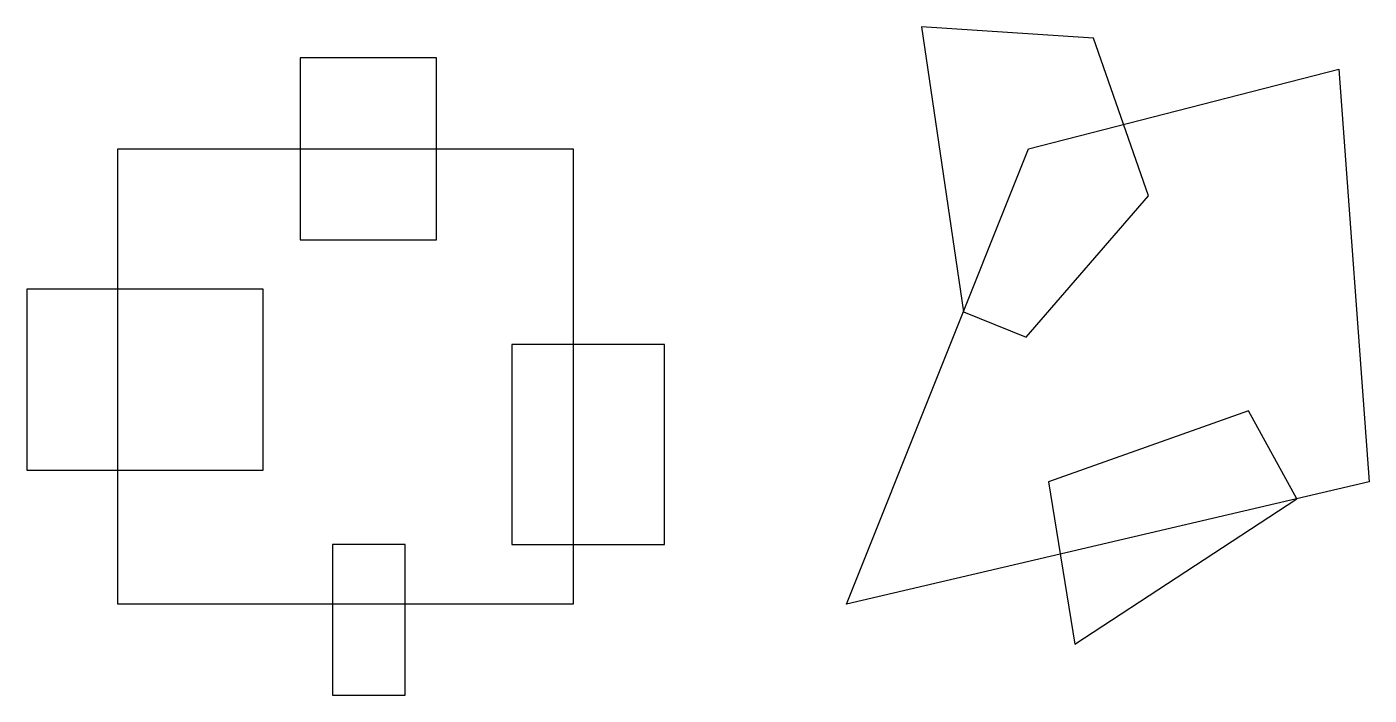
# Model space of a CAD drawing. Header units: metres. Extents: x -10 to 137, y -10 to 63.
import ezdxf

# ---------------------------------------------------------------- set-up
doc = ezdxf.new("R2010")
doc.units = ezdxf.units.M
for name, color, linetype in [('TOP-CUT-OUTSIDE--18MM', 230, 'CONTINUOUS'), ('TOP-POCKET-INSIDE--10MM', 60, 'CONTINUOUS'), ('TOP-POCKET-INSIDE--7MM', 4, 'CONTINUOUS')]:
    doc.layers.add(name, color=color, linetype=linetype)

msp = doc.modelspace()

# ---------------------------------------------------------------- linework, layer by layer
at = {"layer": 'TOP-CUT-OUTSIDE--18MM'}
for points in [[(134.08, 58.76), (137.39, 13.42), (80, 0), (100, 50), (134.08, 58.76)], [(0, 0), (0, 50), (50, 50), (50, 0), (0, 0)]]:
    msp.add_lwpolyline(points, close=True, dxfattribs=at)
at = {"layer": 'TOP-POCKET-INSIDE--10MM'}
for points in [[(92.84, 32.09), (99.73, 29.33), (113.18, 44.83), (107.14, 62.16), (88.22, 63.4), (92.84, 32.09)], [(129.46, 11.56), (124.16, 21.21), (102.2, 13.42), (105.07, -4.41), (129.46, 11.56)]]:
    msp.add_lwpolyline(points, close=True, dxfattribs=at)
at = {"layer": 'TOP-POCKET-INSIDE--7MM'}
for points in [[(35, 60), (20, 60), (20, 40), (35, 40), (35, 60)], [(-10, 34.59), (-10, 14.71), (15.94, 14.71), (15.94, 34.59), (-10, 34.59)], [(60, 6.53), (60, 28.51), (43.24, 28.51), (43.24, 6.53), (60, 6.53)], [(23.55, -10), (31.54, -10), (31.54, 6.53), (23.55, 6.53), (23.55, -10)]]:
    msp.add_lwpolyline(points, close=True, dxfattribs=at)

doc.saveas('drawing.dxf')
